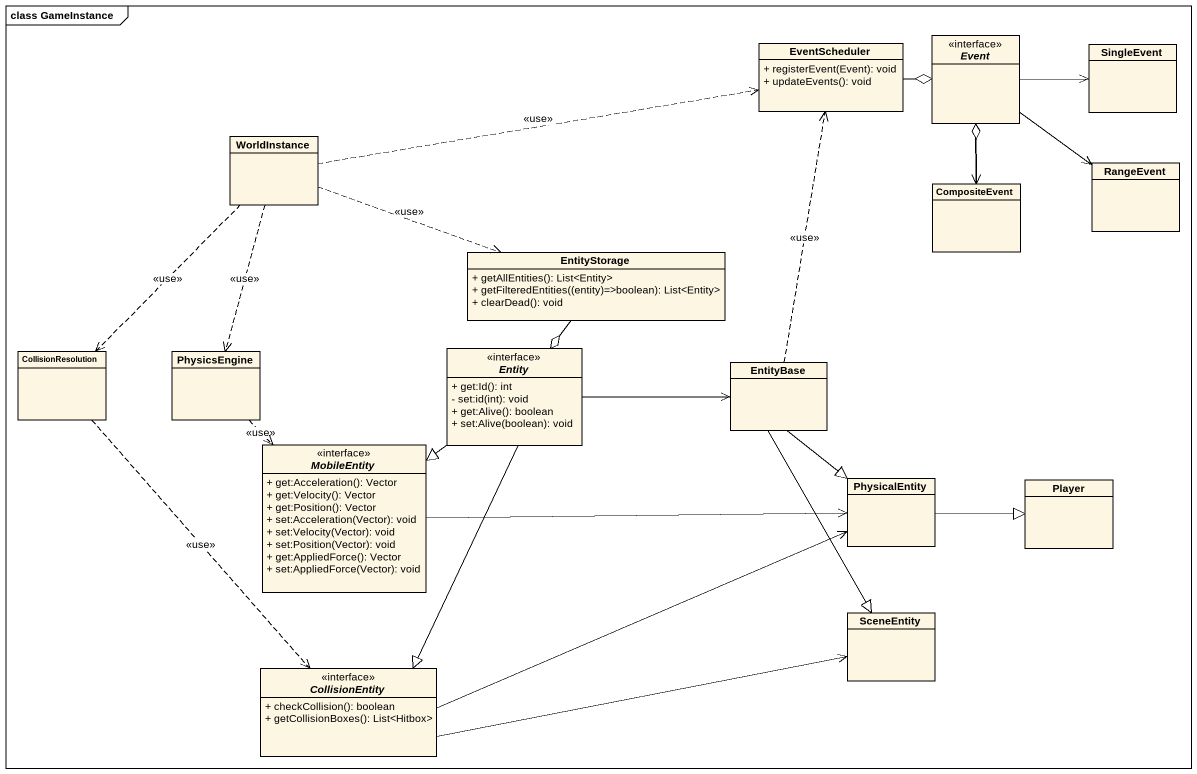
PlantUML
@startuml
mainframe class GameInstance
hide circle
hide empty members
skinparam classAttributeIconSize 0
class EventScheduler {
  + registerEvent(Event): void
  + updateEvents(): void
}
interface Event
class SingleEvent
class WorldInstance
class CompositeEvent
class RangeEvent
class EntityStorage {
  + getAllEntities(): List<Entity>
  + getFilteredEntities((entity)=>boolean): List<Entity>
  + clearDead(): void
}
class CollisionResolution
class PhysicsEngine
interface "Entity" as Entity_ {
  + get:Id(): int
  - set:id(int): void
  + get:Alive(): boolean
  + set:Alive(boolean): void
}
class EntityBase
interface MobileEntity {
  + get:Acceleration(): Vector
  + get:Velocity(): Vector
  + get:Position(): Vector
  + set:Acceleration(Vector): void
  + set:Velocity(Vector): void
  + set:Position(Vector): void
  + get:AppliedForce(): Vector
  + set:AppliedForce(Vector): void
}
class PhysicalEntity
class Player
class SceneEntity
interface CollisionEntity {
  + checkCollision(): boolean
  + getCollisionBoxes(): List<Hitbox>
}
EventScheduler -right-o Event
Event -right-> SingleEvent
Event --> CompositeEvent
Event --> RangeEvent
WorldInstance .right.> EventScheduler : <<use>>
WorldInstance .right.> EntityStorage : <<use>>
WorldInstance ..> CollisionResolution : <<use>>
WorldInstance ..> PhysicsEngine : <<use>>
CompositeEvent -up-o Event
EntityStorage --o Entity_
CollisionResolution ..> CollisionEntity : <<use>>
PhysicsEngine ..> MobileEntity : <<use>>
Entity_ -right-> EntityBase
Entity_ --|> MobileEntity
Entity_ --|> CollisionEntity
EntityBase .up.> EventScheduler : <<use>>
EntityBase --|> PhysicalEntity
EntityBase --|> SceneEntity
MobileEntity -right-> PhysicalEntity
PhysicalEntity -right-|> Player
CollisionEntity -right-> PhysicalEntity
CollisionEntity -right-> SceneEntity
@enduml
